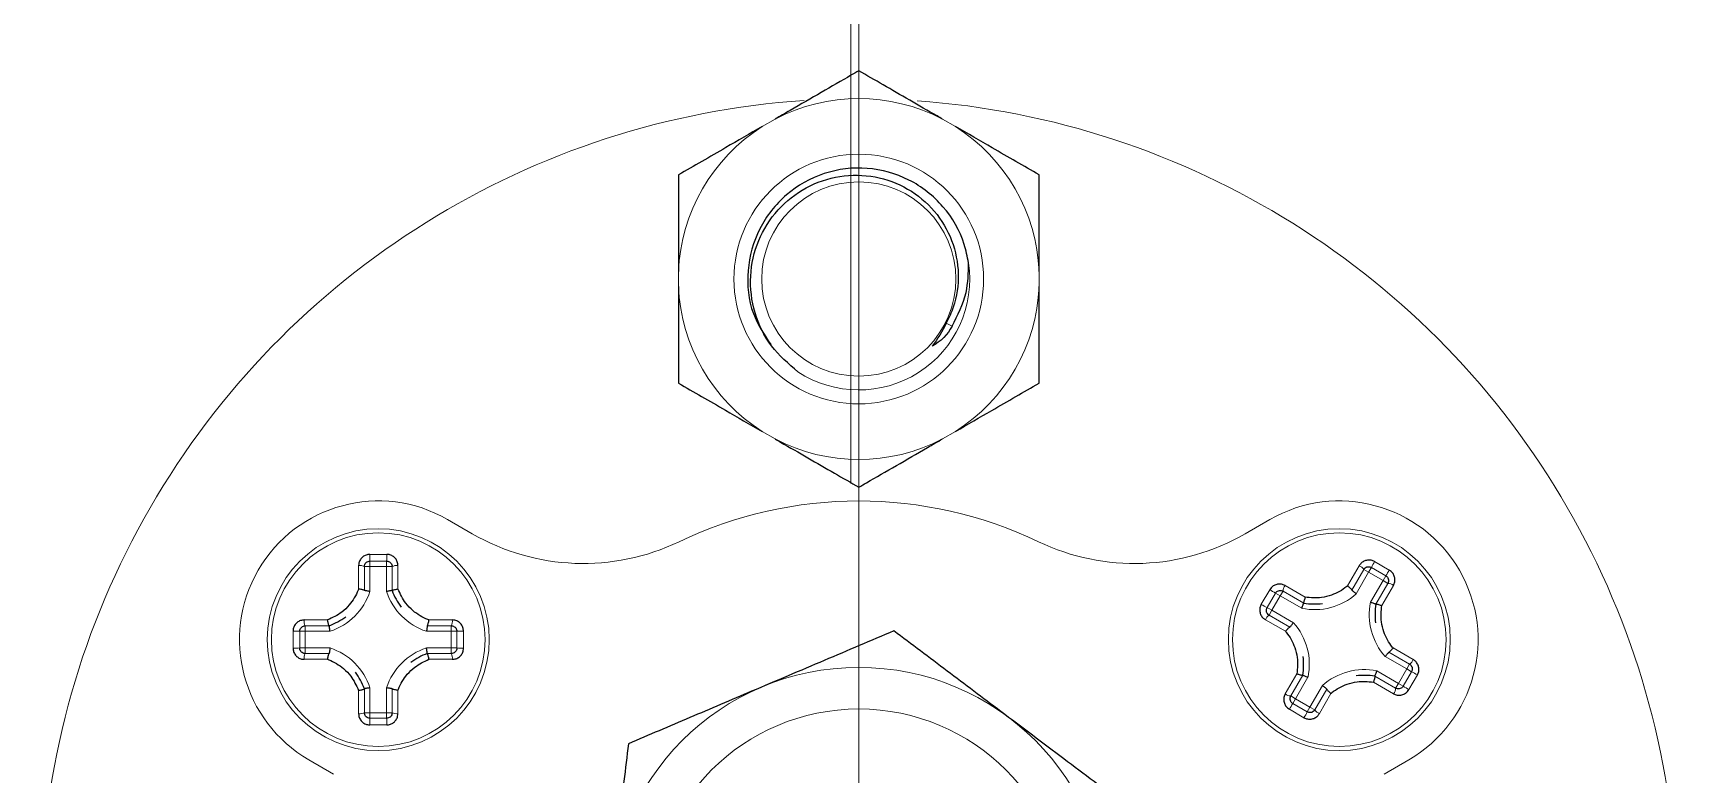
# Model space of a CAD drawing. Header units: millimetres. Extents: x 3795014 to 4300160, y 3869364 to 4016788.
# Drawn here: x 4228932.9 to 4229007.2, y 3924299.4 to 3924332.8 of the extents above; entities that cross this region are included whole.
import ezdxf

# ---------------------------------------------------------------- set-up
doc = ezdxf.new("R2010")
doc.units = ezdxf.units.MM
doc.linetypes.add('CENTER', pattern=[2, 1.25, -0.25, 0.25, -0.25])
doc.layers.add('Дополнительная', color=7, linetype='Continuous', lineweight=18)

# ---------------------------------------------------------------- blocks, each defined once
blk = doc.blocks.new('SW_CENTERMARKSYMBOL_1')
at = {"color": 0, "linetype": 'Continuous', "lineweight": 0}
blk.add_line((0.5, 0), (11.2, 0), dxfattribs=at)

msp = doc.modelspace()

# ---------------------------------------------------------------- linework, layer by layer
at = {"color": 0, "linetype": 'Continuous', "lineweight": -3, "extrusion": (0, 0, -1)}
for centre, major_axis, end_param in [((4228964.708, 3924324.438, 0), (9.33, -4.721), 0.142453), ((4228971.632, 3924320.934, 0), (2.664, -1.348), 0.520467)]:
    msp.add_ellipse(centre, major_axis=major_axis, ratio=0.816497, start_param=0, end_param=end_param, dxfattribs=at)
at = {"color": 0, "linetype": 'Continuous', "lineweight": -3}
for points, knots in [([(4228970.094, 3924331.094, 0), (4228969.977, 3924331.027, 0), (4228969.002, 3924330.463, 0), (4228967.731, 3924329.73, 0), (4228966.549, 3924329.047, 0), (4228966.323, 3924328.916, 0)], [0, 0, 0, 0, 0.099009, 0.827304, 1, 1, 1, 1]), ([(4228973.866, 3924328.916, 0), (4228973.784, 3924328.964, 0), (4228972.872, 3924329.49, 0), (4228971.572, 3924330.241, 0), (4228970.457, 3924330.884, 0), (4228970.094, 3924331.094, 0)], [0, 0, 0, 0, 0.062212, 0.694721, 1, 1, 1, 1]), ([(4228965.741, 3924328.581, 0), (4228965.188, 3924328.262, 0), (4228963.873, 3924327.502, 0), (4228962.668, 3924326.806, 0), (4228961.969, 3924326.403, 0)], [0, 0, 0, 0, 0.4199566, 1, 1, 1, 1]), ([(4228978.219, 3924326.403, 0), (4228977.527, 3924326.803, 0), (4228976.322, 3924327.498, 0), (4228975.007, 3924328.258, 0), (4228974.448, 3924328.581, 0)], [0, 0, 0, 0, 0.574831, 1, 1, 1, 1]), ([(4228975.041, 3924322.441, 0), (4228974.985, 3924322.72, 0), (4228974.801, 3924323.638, 0), (4228973.98, 3924325.055, 0), (4228972.412, 3924326.289, 0), (4228970.482, 3924326.828, 0), (4228968.495, 3924326.587, 0), (4228966.753, 3924325.604, 0), (4228965.514, 3924324.026, 0), (4228964.99, 3924322.108, 0), (4228965.165, 3924320.207, 0), (4228965.828, 3924319.212, 0), (4228966.126, 3924318.765, 0)], [0, 0, 0, 0, 0.047163, 0.155228, 0.263294, 0.371359, 0.479424, 0.587489, 0.695555, 0.80362, 0.911685, 1, 1, 1, 1]), ([(4228961.969, 3924326.403, 0), (4228961.969, 3924325.604, 0), (4228961.969, 3924324.213, 0), (4228961.969, 3924322.694, 0), (4228961.969, 3924322.048, 0)], [0, 0, 0, 0, 0.574831, 1, 1, 1, 1]), ([(4228967.351, 3924317.532, 0), (4228966.924, 3924317.894, 0), (4228966.068, 3924318.62, 0), (4228965.333, 3924320.169, 0), (4228965.128, 3924321.84, 0), (4228965.5, 3924323.476, 0), (4228966.382, 3924324.88, 0), (4228967.676, 3924325.898, 0), (4228969.22, 3924326.424, 0), (4228970.836, 3924326.401, 0), (4228972.341, 3924325.845, 0), (4228973.559, 3924324.829, 0), (4228974.361, 3924323.474, 0), (4228974.658, 3924321.95, 0), (4228974.48, 3924320.651, 0), (4228974.151, 3924319.956, 0), (4228974.037, 3924319.717, 0)], [0, 0, 0, 0, 0.077271, 0.154542, 0.231851, 0.307581, 0.383335, 0.458006, 0.532203, 0.605824, 0.678473, 0.751037, 0.822145, 0.893282, 0.963203, 1, 1, 1, 1]), ([(4228978.219, 3924322.048, 0), (4228978.219, 3924322.142, 0), (4228978.219, 3924323.195, 0), (4228978.219, 3924324.697, 0), (4228978.219, 3924325.984, 0), (4228978.219, 3924326.403, 0)], [0, 0, 0, 0, 0.062212, 0.694721, 1, 1, 1, 1]), ([(4228974.296, 3924319.586, 0), (4228974.551, 3924320.081, 0), (4228975.014, 3924320.98, 0), (4228975.032, 3924321.988, 0), (4228975.041, 3924322.441, 0)], [0, 0, 0, 0, 0.550289, 1, 1, 1, 1]), ([(4228961.969, 3924321.376, 0), (4228961.969, 3924321.282, 0), (4228961.969, 3924320.229, 0), (4228961.969, 3924318.727, 0), (4228961.969, 3924317.44, 0), (4228961.969, 3924317.021, 0)], [0, 0, 0, 0, 0.0622118, 0.6947209, 1, 1, 1, 1]), ([(4228978.219, 3924317.021, 0), (4228978.219, 3924317.821, 0), (4228978.219, 3924319.211, 0), (4228978.219, 3924320.73, 0), (4228978.219, 3924321.376, 0)], [0, 0, 0, 0, 0.574831, 1, 1, 1, 1]), ([(4228961.969, 3924317.021, 0), (4228962.662, 3924316.621, 0), (4228963.866, 3924315.926, 0), (4228965.182, 3924315.166, 0), (4228965.741, 3924314.844, 0)], [0, 0, 0, 0, 0.574831, 1, 1, 1, 1]), ([(4228974.448, 3924314.844, 0), (4228975, 3924315.163, 0), (4228976.316, 3924315.922, 0), (4228977.52, 3924316.618, 0), (4228978.219, 3924317.021, 0)], [0, 0, 0, 0, 0.419957, 1, 1, 1, 1]), ([(4228966.323, 3924314.508, 0), (4228966.404, 3924314.46, 0), (4228967.316, 3924313.934, 0), (4228968.617, 3924313.183, 0), (4228969.731, 3924312.54, 0), (4228970.094, 3924312.33, 0)], [0, 0, 0, 0, 0.062212, 0.694721, 1, 1, 1, 1]), ([(4228970.094, 3924312.33, 0), (4228970.211, 3924312.398, 0), (4228971.187, 3924312.961, 0), (4228972.458, 3924313.695, 0), (4228973.639, 3924314.377, 0), (4228973.866, 3924314.508, 0)], [0, 0, 0, 0, 0.099009, 0.827304, 1, 1, 1, 1]), ([(4228948.064, 3924309.304, 0), (4228948.007, 3924309.298, 0), (4228947.895, 3924309.287, 0), (4228947.745, 3924309.202, 0), (4228947.63, 3924309.077, 0), (4228947.567, 3924308.934, 0), (4228947.56, 3924308.837, 0), (4228947.557, 3924308.797, 0)], [0, 0, 0, 0, 0.2102, 0.420368, 0.631581, 0.845757, 1, 1, 1, 1]), ([(4228947.819, 3924308.753, 0), (4228947.82, 3924308.773, 0), (4228947.823, 3924308.82, 0), (4228947.855, 3924308.89, 0), (4228947.911, 3924308.952, 0), (4228947.985, 3924308.995, 0), (4228948.041, 3924309, 0), (4228948.069, 3924309.003, 0)], [0, 0, 0, 0, 0.157847, 0.375222, 0.58654, 0.793953, 1, 1, 1, 1]), ([(4228948.819, 3924309.003, 0), (4228948.836, 3924309.002, 0), (4228948.882, 3924308.999, 0), (4228948.952, 3924308.97, 0), (4228949.017, 3924308.913, 0), (4228949.06, 3924308.837, 0), (4228949.066, 3924308.781, 0), (4228949.069, 3924308.753, 0)], [0, 0, 0, 0, 0.129928, 0.339645, 0.555357, 0.776449, 1, 1, 1, 1]), ([(4228949.33, 3924308.797, 0), (4228949.325, 3924308.854, 0), (4228949.313, 3924308.97, 0), (4228949.224, 3924309.123, 0), (4228949.093, 3924309.237, 0), (4228948.951, 3924309.296, 0), (4228948.859, 3924309.301, 0), (4228948.824, 3924309.304, 0)], [0, 0, 0, 0, 0.218687, 0.437447, 0.654162, 0.867429, 1, 1, 1, 1]), ([(4228993.337, 3924308.979, 0), (4228993.285, 3924309.002, 0), (4228993.182, 3924309.049, 0), (4228993.01, 3924309.051, 0), (4228992.848, 3924308.999, 0), (4228992.721, 3924308.907, 0), (4228992.667, 3924308.827, 0), (4228992.644, 3924308.794, 0)], [0, 0, 0, 0, 0.2102, 0.420368, 0.631581, 0.845757, 1, 1, 1, 1]), ([(4228992.849, 3924308.624, 0), (4228992.86, 3924308.641, 0), (4228992.887, 3924308.68, 0), (4228992.949, 3924308.726, 0), (4228993.029, 3924308.751, 0), (4228993.114, 3924308.751, 0), (4228993.165, 3924308.727, 0), (4228993.19, 3924308.716, 0)], [0, 0, 0, 0, 0.157847, 0.375222, 0.58654, 0.793953, 1, 1, 1, 1]), ([(4228993.84, 3924308.341, 0), (4228993.855, 3924308.331, 0), (4228993.893, 3924308.306, 0), (4228993.939, 3924308.246, 0), (4228993.967, 3924308.164, 0), (4228993.967, 3924308.077, 0), (4228993.943, 3924308.025, 0), (4228993.932, 3924307.999, 0)], [0, 0, 0, 0, 0.129928, 0.339645, 0.555357, 0.776449, 1, 1, 1, 1]), ([(4228994.18, 3924307.907, 0), (4228994.204, 3924307.959, 0), (4228994.252, 3924308.065, 0), (4228994.251, 3924308.242, 0), (4228994.195, 3924308.407, 0), (4228994.101, 3924308.528, 0), (4228994.024, 3924308.579, 0), (4228993.995, 3924308.599, 0)], [0, 0, 0, 0, 0.218687, 0.437447, 0.654162, 0.867429, 1, 1, 1, 1]), ([(4228947.557, 3924307.747, 0), (4228947.55, 3924307.73, 0), (4228947.454, 3924307.469, 0), (4228947.223, 3924307.09, 0), (4228946.746, 3924306.623, 0), (4228946.381, 3924306.453, 0), (4228946.158, 3924306.349, 0)], [0, 0, 0, 0, 0.0273811, 0.4113424, 0.639859, 1, 1, 1, 1]), ([(4228947.819, 3924307.675, 0), (4228947.816, 3924307.678, 0), (4228947.81, 3924307.686, 0), (4228947.768, 3924307.701, 0), (4228947.706, 3924307.718, 0), (4228947.634, 3924307.733, 0), (4228947.582, 3924307.743, 0), (4228947.559, 3924307.747, 0), (4228947.557, 3924307.747, 0)], [0, 0, 0, 0, 0.204739, 0.409441, 0.615218, 0.823538, 0.984938, 1, 1, 1, 1]), ([(4228948.069, 3924307.634, 0), (4228948.067, 3924307.634, 0), (4228948.047, 3924307.637, 0), (4228948, 3924307.645, 0), (4228947.931, 3924307.656, 0), (4228947.869, 3924307.666, 0), (4228947.827, 3924307.673, 0), (4228947.821, 3924307.674, 0), (4228947.819, 3924307.674, 0)], [0, 0, 0, 0, 0.016142, 0.150208, 0.36534, 0.577755, 0.788855, 1, 1, 1, 1]), ([(4228949.069, 3924307.674, 0), (4228949.066, 3924307.674, 0), (4228949.06, 3924307.673, 0), (4228949.018, 3924307.666, 0), (4228948.956, 3924307.656, 0), (4228948.887, 3924307.645, 0), (4228948.84, 3924307.637, 0), (4228948.821, 3924307.634, 0), (4228948.819, 3924307.634, 0)], [0, 0, 0, 0, 0.211145, 0.422245, 0.63466, 0.849792, 0.983858, 1, 1, 1, 1]), ([(4228949.069, 3924307.675, 0), (4228949.071, 3924307.678, 0), (4228949.077, 3924307.686, 0), (4228949.119, 3924307.701, 0), (4228949.181, 3924307.718, 0), (4228949.253, 3924307.733, 0), (4228949.305, 3924307.743, 0), (4228949.328, 3924307.747, 0), (4228949.33, 3924307.747, 0)], [0, 0, 0, 0, 0.204739, 0.409441, 0.615218, 0.823538, 0.984938, 1, 1, 1, 1]), ([(4228949.069, 3924307.674, 0), (4228949.069, 3924307.673, 0), (4228949.16, 3924307.407, 0), (4228949.316, 3924307.169, 0), (4228949.471, 3924306.931, 0)], [0, 0, 0, 0, 0.002942, 1, 1, 1, 1]), ([(4228950.729, 3924306.349, 0), (4228950.711, 3924306.355, 0), (4228950.451, 3924306.452, 0), (4228950.072, 3924306.682, 0), (4228949.605, 3924307.16, 0), (4228949.435, 3924307.524, 0), (4228949.33, 3924307.747, 0)], [0, 0, 0, 0, 0.027381, 0.411342, 0.639859, 1, 1, 1, 1]), ([(4228989.3, 3924307.897, 0), (4228989.247, 3924307.921, 0), (4228989.142, 3924307.969, 0), (4228988.965, 3924307.968, 0), (4228988.8, 3924307.912, 0), (4228988.679, 3924307.818, 0), (4228988.628, 3924307.741, 0), (4228988.608, 3924307.712, 0)], [0, 0, 0, 0, 0.218687, 0.437447, 0.654162, 0.867429, 1, 1, 1, 1]), ([(4228988.866, 3924307.557, 0), (4228988.876, 3924307.572, 0), (4228988.901, 3924307.61, 0), (4228988.961, 3924307.656, 0), (4228989.043, 3924307.684, 0), (4228989.13, 3924307.684, 0), (4228989.182, 3924307.66, 0), (4228989.208, 3924307.649, 0)], [0, 0, 0, 0, 0.129928, 0.339645, 0.555357, 0.776449, 1, 1, 1, 1]), ([(4228990.209, 3924307.373, 0), (4228990.209, 3924307.371, 0), (4228990.2, 3924307.348, 0), (4228990.183, 3924307.299, 0), (4228990.16, 3924307.229, 0), (4228990.144, 3924307.166, 0), (4228990.136, 3924307.122, 0), (4228990.139, 3924307.114, 0), (4228990.141, 3924307.11, 0)], [0, 0, 0, 0, 0.015062, 0.176462, 0.384782, 0.590559, 0.795261, 1, 1, 1, 1]), ([(4228992.12, 3924307.884, 0), (4228992.105, 3924307.873, 0), (4228991.891, 3924307.695, 0), (4228991.502, 3924307.482, 0), (4228990.855, 3924307.316, 0), (4228990.454, 3924307.351, 0), (4228990.209, 3924307.373, 0)], [0, 0, 0, 0, 0.027381, 0.411342, 0.639859, 1, 1, 1, 1]), ([(4228992.12, 3924307.884, 0), (4228992.121, 3924307.883, 0), (4228992.139, 3924307.868, 0), (4228992.179, 3924307.834, 0), (4228992.234, 3924307.784, 0), (4228992.28, 3924307.739, 0), (4228992.308, 3924307.704, 0), (4228992.309, 3924307.695, 0), (4228992.31, 3924307.691, 0)], [0, 0, 0, 0, 0.0150622, 0.1764622, 0.3847819, 0.5905587, 0.7952612, 1, 1, 1, 1]), ([(4228992.506, 3924307.53, 0), (4228992.504, 3924307.531, 0), (4228992.489, 3924307.544, 0), (4228992.452, 3924307.574, 0), (4228992.398, 3924307.618, 0), (4228992.349, 3924307.658, 0), (4228992.316, 3924307.685, 0), (4228992.312, 3924307.689, 0), (4228992.31, 3924307.69, 0)], [0, 0, 0, 0, 0.016142, 0.150208, 0.36534, 0.577755, 0.788855, 1, 1, 1, 1]), ([(4228988.228, 3924307.054, 0), (4228988.205, 3924307.002, 0), (4228988.158, 3924306.9, 0), (4228988.156, 3924306.727, 0), (4228988.208, 3924306.565, 0), (4228988.3, 3924306.439, 0), (4228988.38, 3924306.384, 0), (4228988.413, 3924306.362, 0)], [0, 0, 0, 0, 0.2102, 0.420368, 0.631581, 0.845757, 1, 1, 1, 1]), ([(4228988.583, 3924306.566, 0), (4228988.566, 3924306.577, 0), (4228988.527, 3924306.604, 0), (4228988.481, 3924306.666, 0), (4228988.456, 3924306.746, 0), (4228988.456, 3924306.831, 0), (4228988.479, 3924306.882, 0), (4228988.491, 3924306.908, 0)], [0, 0, 0, 0, 0.157847, 0.375222, 0.58654, 0.793953, 1, 1, 1, 1]), ([(4228990.052, 3924306.873, 0), (4228990.053, 3924306.875, 0), (4228990.06, 3924306.893, 0), (4228990.077, 3924306.938, 0), (4228990.101, 3924307.003, 0), (4228990.124, 3924307.062, 0), (4228990.139, 3924307.102, 0), (4228990.141, 3924307.107, 0), (4228990.142, 3924307.109, 0)], [0, 0, 0, 0, 0.016142, 0.150208, 0.36534, 0.577755, 0.788855, 1, 1, 1, 1]), ([(4228990.142, 3924307.109, 0), (4228990.142, 3924307.109, 0), (4228990.418, 3924307.055, 0), (4228990.703, 3924307.071, 0), (4228990.987, 3924307.086, 0)], [0, 0, 0, 0, 0.0029421, 1, 1, 1, 1]), ([(4228993.155, 3924307.155, 0), (4228993.157, 3924307.154, 0), (4228993.176, 3924307.147, 0), (4228993.221, 3924307.13, 0), (4228993.285, 3924307.106, 0), (4228993.344, 3924307.083, 0), (4228993.385, 3924307.068, 0), (4228993.39, 3924307.066, 0), (4228993.392, 3924307.065, 0)], [0, 0, 0, 0, 0.016142, 0.150208, 0.36534, 0.577755, 0.788855, 1, 1, 1, 1]), ([(4228993.392, 3924307.065, 0), (4228993.392, 3924307.065, 0), (4228993.338, 3924306.789, 0), (4228993.354, 3924306.504, 0), (4228993.369, 3924306.22, 0)], [0, 0, 0, 0, 0.002942, 1, 1, 1, 1]), ([(4228993.393, 3924307.066, 0), (4228993.397, 3924307.068, 0), (4228993.405, 3924307.071, 0), (4228993.449, 3924307.063, 0), (4228993.511, 3924307.047, 0), (4228993.582, 3924307.024, 0), (4228993.631, 3924307.007, 0), (4228993.654, 3924306.998, 0), (4228993.655, 3924306.998, 0)], [0, 0, 0, 0, 0.204739, 0.409441, 0.615218, 0.823538, 0.984938, 1, 1, 1, 1]), ([(4228994.167, 3924305.087, 0), (4228994.155, 3924305.102, 0), (4228993.978, 3924305.316, 0), (4228993.765, 3924305.705, 0), (4228993.599, 3924306.352, 0), (4228993.634, 3924306.752, 0), (4228993.655, 3924306.998, 0)], [0, 0, 0, 0, 0.027381, 0.411342, 0.639859, 1, 1, 1, 1]), ([(4228945.109, 3924306.349, 0), (4228945.051, 3924306.343, 0), (4228944.936, 3924306.332, 0), (4228944.783, 3924306.242, 0), (4228944.668, 3924306.112, 0), (4228944.61, 3924305.969, 0), (4228944.604, 3924305.877, 0), (4228944.602, 3924305.842, 0)], [0, 0, 0, 0, 0.218687, 0.437447, 0.654162, 0.867429, 1, 1, 1, 1]), ([(4228944.903, 3924305.837, 0), (4228944.904, 3924305.854, 0), (4228944.907, 3924305.9, 0), (4228944.936, 3924305.97, 0), (4228944.993, 3924306.035, 0), (4228945.068, 3924306.079, 0), (4228945.125, 3924306.084, 0), (4228945.153, 3924306.087, 0)], [0, 0, 0, 0, 0.129928, 0.339645, 0.555357, 0.776449, 1, 1, 1, 1]), ([(4228946.231, 3924306.087, 0), (4228946.227, 3924306.09, 0), (4228946.22, 3924306.095, 0), (4228946.205, 3924306.137, 0), (4228946.188, 3924306.2, 0), (4228946.172, 3924306.272, 0), (4228946.163, 3924306.323, 0), (4228946.159, 3924306.347, 0), (4228946.158, 3924306.349, 0)], [0, 0, 0, 0, 0.204739, 0.409441, 0.615218, 0.823538, 0.984938, 1, 1, 1, 1]), ([(4228946.231, 3924306.087, 0), (4228946.232, 3924306.087, 0), (4228946.498, 3924306.179, 0), (4228946.737, 3924306.334, 0), (4228946.975, 3924306.49, 0)], [0, 0, 0, 0, 0.002942, 1, 1, 1, 1]), ([(4228946.272, 3924305.837, 0), (4228946.272, 3924305.839, 0), (4228946.269, 3924305.859, 0), (4228946.261, 3924305.906, 0), (4228946.25, 3924305.974, 0), (4228946.24, 3924306.037, 0), (4228946.233, 3924306.079, 0), (4228946.232, 3924306.084, 0), (4228946.231, 3924306.087, 0)], [0, 0, 0, 0, 0.016142, 0.150208, 0.36534, 0.577755, 0.788855, 1, 1, 1, 1]), ([(4228950.656, 3924306.087, 0), (4228950.655, 3924306.084, 0), (4228950.654, 3924306.079, 0), (4228950.647, 3924306.037, 0), (4228950.637, 3924305.974, 0), (4228950.626, 3924305.906, 0), (4228950.619, 3924305.859, 0), (4228950.615, 3924305.839, 0), (4228950.615, 3924305.837, 0)], [0, 0, 0, 0, 0.211145, 0.422245, 0.63466, 0.849792, 0.983858, 1, 1, 1, 1]), ([(4228950.656, 3924306.087, 0), (4228950.66, 3924306.09, 0), (4228950.667, 3924306.095, 0), (4228950.682, 3924306.137, 0), (4228950.699, 3924306.2, 0), (4228950.715, 3924306.272, 0), (4228950.725, 3924306.323, 0), (4228950.728, 3924306.347, 0), (4228950.729, 3924306.349, 0)], [0, 0, 0, 0, 0.204739, 0.409441, 0.615218, 0.823538, 0.984938, 1, 1, 1, 1]), ([(4228951.734, 3924306.087, 0), (4228951.754, 3924306.086, 0), (4228951.802, 3924306.082, 0), (4228951.872, 3924306.051, 0), (4228951.934, 3924305.995, 0), (4228951.976, 3924305.92, 0), (4228951.982, 3924305.865, 0), (4228951.984, 3924305.837, 0)], [0, 0, 0, 0, 0.157847, 0.375222, 0.58654, 0.793953, 1, 1, 1, 1]), ([(4228952.285, 3924305.842, 0), (4228952.28, 3924305.898, 0), (4228952.269, 3924306.011, 0), (4228952.184, 3924306.161, 0), (4228952.058, 3924306.275, 0), (4228951.916, 3924306.339, 0), (4228951.819, 3924306.346, 0), (4228951.779, 3924306.349, 0)], [0, 0, 0, 0, 0.2102, 0.420368, 0.631581, 0.845757, 1, 1, 1, 1]), ([(4228971.669, 3924305.857, 0), (4228970.631, 3924305.415, 0), (4228968.534, 3924304.523, 0), (4228965.426, 3924303.202, 0), (4228962.455, 3924301.938, 0), (4228960.633, 3924301.164, 0), (4228959.714, 3924300.773, 0)], [0, 0, 0, 0, 0.2646055, 0.534949, 0.7653438, 1, 1, 1, 1]), ([(4228982.049, 3924298.046, 0), (4228981.148, 3924298.724, 0), (4228979.326, 3924300.094, 0), (4228976.628, 3924302.125, 0), (4228974.048, 3924304.066, 0), (4228972.467, 3924305.256, 0), (4228971.669, 3924305.857, 0)], [0, 0, 0, 0, 0.264605, 0.534948, 0.765344, 1, 1, 1, 1]), ([(4228989.322, 3924305.837, 0), (4228989.324, 3924305.838, 0), (4228989.339, 3924305.857, 0), (4228989.373, 3924305.897, 0), (4228989.423, 3924305.951, 0), (4228989.468, 3924305.997, 0), (4228989.503, 3924306.025, 0), (4228989.512, 3924306.027, 0), (4228989.516, 3924306.027, 0)], [0, 0, 0, 0, 0.015062, 0.176462, 0.384782, 0.590559, 0.795261, 1, 1, 1, 1]), ([(4228989.322, 3924305.837, 0), (4228989.334, 3924305.822, 0), (4228989.512, 3924305.608, 0), (4228989.725, 3924305.219, 0), (4228989.891, 3924304.573, 0), (4228989.856, 3924304.172, 0), (4228989.834, 3924303.926, 0)], [0, 0, 0, 0, 0.027381, 0.411342, 0.639859, 1, 1, 1, 1]), ([(4228989.517, 3924306.027, 0), (4228989.518, 3924306.029, 0), (4228989.522, 3924306.033, 0), (4228989.549, 3924306.066, 0), (4228989.589, 3924306.115, 0), (4228989.633, 3924306.169, 0), (4228989.663, 3924306.206, 0), (4228989.675, 3924306.221, 0), (4228989.677, 3924306.223, 0)], [0, 0, 0, 0, 0.211145, 0.422245, 0.63466, 0.849792, 0.983858, 1, 1, 1, 1]), ([(4228944.602, 3924305.082, 0), (4228944.607, 3924305.026, 0), (4228944.618, 3924304.913, 0), (4228944.703, 3924304.763, 0), (4228944.829, 3924304.649, 0), (4228944.972, 3924304.585, 0), (4228945.068, 3924304.578, 0), (4228945.109, 3924304.575, 0)], [0, 0, 0, 0, 0.2102, 0.420368, 0.631581, 0.845757, 1, 1, 1, 1]), ([(4228945.153, 3924304.837, 0), (4228945.133, 3924304.838, 0), (4228945.086, 3924304.842, 0), (4228945.015, 3924304.873, 0), (4228944.953, 3924304.929, 0), (4228944.911, 3924305.004, 0), (4228944.906, 3924305.059, 0), (4228944.903, 3924305.087, 0)], [0, 0, 0, 0, 0.157847, 0.375222, 0.58654, 0.793953, 1, 1, 1, 1]), ([(4228946.272, 3924305.087, 0), (4228946.272, 3924305.085, 0), (4228946.269, 3924305.065, 0), (4228946.261, 3924305.018, 0), (4228946.25, 3924304.95, 0), (4228946.24, 3924304.887, 0), (4228946.233, 3924304.845, 0), (4228946.232, 3924304.84, 0), (4228946.231, 3924304.837, 0)], [0, 0, 0, 0, 0.016142, 0.150208, 0.36534, 0.577755, 0.788855, 1, 1, 1, 1]), ([(4228950.656, 3924304.837, 0), (4228950.655, 3924304.84, 0), (4228950.654, 3924304.845, 0), (4228950.647, 3924304.887, 0), (4228950.637, 3924304.95, 0), (4228950.626, 3924305.018, 0), (4228950.619, 3924305.065, 0), (4228950.615, 3924305.085, 0), (4228950.615, 3924305.087, 0)], [0, 0, 0, 0, 0.2111454, 0.4222447, 0.6346605, 0.8497924, 0.9838579, 1, 1, 1, 1]), ([(4228951.984, 3924305.087, 0), (4228951.983, 3924305.07, 0), (4228951.98, 3924305.024, 0), (4228951.951, 3924304.954, 0), (4228951.895, 3924304.889, 0), (4228951.819, 3924304.845, 0), (4228951.763, 3924304.84, 0), (4228951.734, 3924304.837, 0)], [0, 0, 0, 0, 0.129928, 0.339645, 0.555357, 0.776449, 1, 1, 1, 1]), ([(4228951.779, 3924304.575, 0), (4228951.836, 3924304.581, 0), (4228951.951, 3924304.592, 0), (4228952.104, 3924304.682, 0), (4228952.219, 3924304.813, 0), (4228952.277, 3924304.955, 0), (4228952.283, 3924305.047, 0), (4228952.285, 3924305.082, 0)], [0, 0, 0, 0, 0.218687, 0.437447, 0.654162, 0.867429, 1, 1, 1, 1]), ([(4228993.974, 3924304.897, 0), (4228993.978, 3924304.897, 0), (4228993.987, 3924304.899, 0), (4228994.021, 3924304.927, 0), (4228994.067, 3924304.973, 0), (4228994.117, 3924305.028, 0), (4228994.151, 3924305.067, 0), (4228994.166, 3924305.086, 0), (4228994.167, 3924305.087, 0)], [0, 0, 0, 0, 0.204739, 0.409441, 0.615218, 0.823538, 0.984938, 1, 1, 1, 1]), ([(4228946.158, 3924304.575, 0), (4228946.159, 3924304.577, 0), (4228946.163, 3924304.601, 0), (4228946.172, 3924304.652, 0), (4228946.188, 3924304.725, 0), (4228946.205, 3924304.787, 0), (4228946.22, 3924304.829, 0), (4228946.227, 3924304.834, 0), (4228946.231, 3924304.837, 0)], [0, 0, 0, 0, 0.015062, 0.176462, 0.384782, 0.590559, 0.795261, 1, 1, 1, 1]), ([(4228946.158, 3924304.575, 0), (4228946.176, 3924304.569, 0), (4228946.436, 3924304.472, 0), (4228946.815, 3924304.242, 0), (4228947.282, 3924303.765, 0), (4228947.453, 3924303.4, 0), (4228947.557, 3924303.177, 0)], [0, 0, 0, 0, 0.027381, 0.411342, 0.639859, 1, 1, 1, 1]), ([(4228949.33, 3924303.177, 0), (4228949.337, 3924303.194, 0), (4228949.434, 3924303.455, 0), (4228949.664, 3924303.834, 0), (4228950.141, 3924304.301, 0), (4228950.506, 3924304.471, 0), (4228950.729, 3924304.575, 0)], [0, 0, 0, 0, 0.027381, 0.411342, 0.639859, 1, 1, 1, 1]), ([(4228950.656, 3924304.837, 0), (4228950.655, 3924304.837, 0), (4228950.389, 3924304.746, 0), (4228950.15, 3924304.59, 0), (4228949.912, 3924304.434, 0)], [0, 0, 0, 0, 0.002942, 1, 1, 1, 1]), ([(4228950.729, 3924304.575, 0), (4228950.728, 3924304.577, 0), (4228950.725, 3924304.601, 0), (4228950.715, 3924304.652, 0), (4228950.699, 3924304.725, 0), (4228950.682, 3924304.787, 0), (4228950.667, 3924304.829, 0), (4228950.66, 3924304.834, 0), (4228950.656, 3924304.837, 0)], [0, 0, 0, 0, 0.015062, 0.176462, 0.384782, 0.590559, 0.795261, 1, 1, 1, 1]), ([(4228990.098, 3924303.859, 0), (4228990.098, 3924303.86, 0), (4228990.152, 3924304.135, 0), (4228990.136, 3924304.42, 0), (4228990.12, 3924304.704, 0)], [0, 0, 0, 0, 0.002942, 1, 1, 1, 1]), ([(4228993.813, 3924304.701, 0), (4228993.814, 3924304.703, 0), (4228993.827, 3924304.718, 0), (4228993.857, 3924304.755, 0), (4228993.901, 3924304.809, 0), (4228993.941, 3924304.858, 0), (4228993.968, 3924304.891, 0), (4228993.971, 3924304.895, 0), (4228993.973, 3924304.897, 0)], [0, 0, 0, 0, 0.016142, 0.150208, 0.36534, 0.577755, 0.788855, 1, 1, 1, 1]), ([(4228994.907, 3924304.358, 0), (4228994.924, 3924304.347, 0), (4228994.963, 3924304.32, 0), (4228995.008, 3924304.258, 0), (4228995.034, 3924304.178, 0), (4228995.033, 3924304.093, 0), (4228995.01, 3924304.042, 0), (4228994.999, 3924304.016, 0)], [0, 0, 0, 0, 0.157847, 0.375222, 0.58654, 0.793953, 1, 1, 1, 1]), ([(4228995.262, 3924303.87, 0), (4228995.285, 3924303.922, 0), (4228995.332, 3924304.024, 0), (4228995.333, 3924304.197, 0), (4228995.282, 3924304.359, 0), (4228995.19, 3924304.486, 0), (4228995.11, 3924304.54, 0), (4228995.076, 3924304.563, 0)], [0, 0, 0, 0, 0.2102002, 0.4203682, 0.6315814, 0.8457566, 1, 1, 1, 1]), ([(4228947.819, 3924303.25, 0), (4228947.818, 3924303.251, 0), (4228947.727, 3924303.517, 0), (4228947.571, 3924303.755, 0), (4228947.416, 3924303.993, 0)], [0, 0, 0, 0, 0.002942, 1, 1, 1, 1]), ([(4228989.834, 3924303.926, 0), (4228989.836, 3924303.926, 0), (4228989.859, 3924303.917, 0), (4228989.908, 3924303.9, 0), (4228989.978, 3924303.877, 0), (4228990.041, 3924303.861, 0), (4228990.085, 3924303.853, 0), (4228990.093, 3924303.857, 0), (4228990.097, 3924303.858, 0)], [0, 0, 0, 0, 0.015062, 0.176462, 0.384782, 0.590559, 0.795261, 1, 1, 1, 1]), ([(4228990.098, 3924303.859, 0), (4228990.1, 3924303.858, 0), (4228990.105, 3924303.856, 0), (4228990.145, 3924303.841, 0), (4228990.204, 3924303.818, 0), (4228990.269, 3924303.794, 0), (4228990.314, 3924303.777, 0), (4228990.332, 3924303.77, 0), (4228990.334, 3924303.769, 0)], [0, 0, 0, 0, 0.211145, 0.422245, 0.63466, 0.849792, 0.983858, 1, 1, 1, 1]), ([(4228991.37, 3924303.04, 0), (4228991.384, 3924303.051, 0), (4228991.599, 3924303.229, 0), (4228991.988, 3924303.442, 0), (4228992.634, 3924303.608, 0), (4228993.035, 3924303.573, 0), (4228993.281, 3924303.551, 0)], [0, 0, 0, 0, 0.027381, 0.411342, 0.639859, 1, 1, 1, 1]), ([(4228993.348, 3924303.815, 0), (4228993.347, 3924303.815, 0), (4228993.071, 3924303.869, 0), (4228992.787, 3924303.853, 0), (4228992.503, 3924303.838, 0)], [0, 0, 0, 0, 0.0029421, 1, 1, 1, 1]), ([(4228993.349, 3924303.814, 0), (4228993.35, 3924303.81, 0), (4228993.354, 3924303.802, 0), (4228993.346, 3924303.758, 0), (4228993.33, 3924303.696, 0), (4228993.307, 3924303.625, 0), (4228993.29, 3924303.576, 0), (4228993.281, 3924303.553, 0), (4228993.281, 3924303.551, 0)], [0, 0, 0, 0, 0.204739, 0.409441, 0.615218, 0.823538, 0.984938, 1, 1, 1, 1]), ([(4228993.348, 3924303.815, 0), (4228993.349, 3924303.817, 0), (4228993.351, 3924303.822, 0), (4228993.366, 3924303.862, 0), (4228993.388, 3924303.922, 0), (4228993.413, 3924303.986, 0), (4228993.43, 3924304.031, 0), (4228993.437, 3924304.05, 0), (4228993.438, 3924304.052, 0)], [0, 0, 0, 0, 0.211145, 0.422245, 0.63466, 0.849792, 0.983858, 1, 1, 1, 1]), ([(4228947.557, 3924303.177, 0), (4228947.559, 3924303.177, 0), (4228947.582, 3924303.181, 0), (4228947.634, 3924303.191, 0), (4228947.706, 3924303.206, 0), (4228947.768, 3924303.223, 0), (4228947.81, 3924303.239, 0), (4228947.816, 3924303.246, 0), (4228947.819, 3924303.249, 0)], [0, 0, 0, 0, 0.015062, 0.176462, 0.384782, 0.590559, 0.795261, 1, 1, 1, 1]), ([(4228948.069, 3924303.29, 0), (4228948.067, 3924303.29, 0), (4228948.047, 3924303.287, 0), (4228948, 3924303.28, 0), (4228947.931, 3924303.268, 0), (4228947.869, 3924303.258, 0), (4228947.827, 3924303.251, 0), (4228947.821, 3924303.25, 0), (4228947.819, 3924303.25, 0)], [0, 0, 0, 0, 0.016142, 0.150208, 0.36534, 0.577755, 0.788855, 1, 1, 1, 1]), ([(4228949.069, 3924303.25, 0), (4228949.066, 3924303.25, 0), (4228949.06, 3924303.251, 0), (4228949.018, 3924303.258, 0), (4228948.956, 3924303.268, 0), (4228948.887, 3924303.28, 0), (4228948.84, 3924303.287, 0), (4228948.821, 3924303.29, 0), (4228948.819, 3924303.29, 0)], [0, 0, 0, 0, 0.211145, 0.422245, 0.63466, 0.849792, 0.983858, 1, 1, 1, 1]), ([(4228949.33, 3924303.177, 0), (4228949.328, 3924303.177, 0), (4228949.305, 3924303.181, 0), (4228949.253, 3924303.191, 0), (4228949.181, 3924303.206, 0), (4228949.119, 3924303.223, 0), (4228949.077, 3924303.239, 0), (4228949.071, 3924303.246, 0), (4228949.069, 3924303.249, 0)], [0, 0, 0, 0, 0.015062, 0.176462, 0.384782, 0.590559, 0.795261, 1, 1, 1, 1]), ([(4228989.309, 3924303.017, 0), (4228989.286, 3924302.965, 0), (4228989.238, 3924302.859, 0), (4228989.239, 3924302.682, 0), (4228989.295, 3924302.517, 0), (4228989.389, 3924302.396, 0), (4228989.465, 3924302.345, 0), (4228989.495, 3924302.325, 0)], [0, 0, 0, 0, 0.218687, 0.437447, 0.654162, 0.867429, 1, 1, 1, 1]), ([(4228989.65, 3924302.583, 0), (4228989.635, 3924302.593, 0), (4228989.597, 3924302.618, 0), (4228989.551, 3924302.679, 0), (4228989.523, 3924302.76, 0), (4228989.523, 3924302.847, 0), (4228989.547, 3924302.899, 0), (4228989.558, 3924302.925, 0)], [0, 0, 0, 0, 0.129928, 0.339645, 0.555357, 0.776449, 1, 1, 1, 1]), ([(4228991.18, 3924303.234, 0), (4228991.178, 3924303.235, 0), (4228991.174, 3924303.239, 0), (4228991.141, 3924303.266, 0), (4228991.092, 3924303.306, 0), (4228991.038, 3924303.35, 0), (4228991.001, 3924303.38, 0), (4228990.986, 3924303.393, 0), (4228990.984, 3924303.394, 0)], [0, 0, 0, 0, 0.211145, 0.422245, 0.63466, 0.849792, 0.983858, 1, 1, 1, 1]), ([(4228991.18, 3924303.233, 0), (4228991.18, 3924303.229, 0), (4228991.181, 3924303.22, 0), (4228991.21, 3924303.185, 0), (4228991.256, 3924303.14, 0), (4228991.31, 3924303.09, 0), (4228991.35, 3924303.056, 0), (4228991.369, 3924303.041, 0), (4228991.37, 3924303.04, 0)], [0, 0, 0, 0, 0.204739, 0.409441, 0.615218, 0.823538, 0.984938, 1, 1, 1, 1]), ([(4228994.19, 3924303.027, 0), (4228994.242, 3924303.003, 0), (4228994.348, 3924302.955, 0), (4228994.525, 3924302.956, 0), (4228994.69, 3924303.012, 0), (4228994.811, 3924303.106, 0), (4228994.862, 3924303.183, 0), (4228994.882, 3924303.212, 0)], [0, 0, 0, 0, 0.218687, 0.437447, 0.654162, 0.867429, 1, 1, 1, 1]), ([(4228994.624, 3924303.367, 0), (4228994.614, 3924303.352, 0), (4228994.589, 3924303.314, 0), (4228994.528, 3924303.268, 0), (4228994.447, 3924303.24, 0), (4228994.36, 3924303.24, 0), (4228994.308, 3924303.264, 0), (4228994.282, 3924303.275, 0)], [0, 0, 0, 0, 0.129928, 0.339645, 0.555357, 0.776449, 1, 1, 1, 1]), ([(4228947.557, 3924302.127, 0), (4228947.563, 3924302.07, 0), (4228947.574, 3924301.955, 0), (4228947.663, 3924301.801, 0), (4228947.794, 3924301.687, 0), (4228947.936, 3924301.628, 0), (4228948.028, 3924301.623, 0), (4228948.064, 3924301.62, 0)], [0, 0, 0, 0, 0.218687, 0.437447, 0.654162, 0.867429, 1, 1, 1, 1]), ([(4228948.069, 3924301.921, 0), (4228948.051, 3924301.922, 0), (4228948.006, 3924301.925, 0), (4228947.935, 3924301.954, 0), (4228947.871, 3924302.011, 0), (4228947.827, 3924302.087, 0), (4228947.821, 3924302.143, 0), (4228947.819, 3924302.171, 0)], [0, 0, 0, 0, 0.129928, 0.339645, 0.555357, 0.776449, 1, 1, 1, 1]), ([(4228949.069, 3924302.171, 0), (4228949.067, 3924302.151, 0), (4228949.064, 3924302.104, 0), (4228949.033, 3924302.034, 0), (4228948.976, 3924301.972, 0), (4228948.902, 3924301.929, 0), (4228948.846, 3924301.924, 0), (4228948.819, 3924301.921, 0)], [0, 0, 0, 0, 0.157847, 0.375222, 0.58654, 0.793953, 1, 1, 1, 1]), ([(4228948.824, 3924301.62, 0), (4228948.88, 3924301.626, 0), (4228948.992, 3924301.637, 0), (4228949.142, 3924301.722, 0), (4228949.257, 3924301.847, 0), (4228949.321, 3924301.99, 0), (4228949.327, 3924302.087, 0), (4228949.33, 3924302.127, 0)], [0, 0, 0, 0, 0.2102, 0.420368, 0.631581, 0.845757, 1, 1, 1, 1]), ([(4228990.153, 3924301.945, 0), (4228990.205, 3924301.922, 0), (4228990.307, 3924301.875, 0), (4228990.48, 3924301.874, 0), (4228990.642, 3924301.925, 0), (4228990.768, 3924302.017, 0), (4228990.823, 3924302.097, 0), (4228990.845, 3924302.131, 0)], [0, 0, 0, 0, 0.2102, 0.420368, 0.631581, 0.845757, 1, 1, 1, 1]), ([(4228990.641, 3924302.3, 0), (4228990.63, 3924302.283, 0), (4228990.603, 3924302.244, 0), (4228990.541, 3924302.198, 0), (4228990.461, 3924302.173, 0), (4228990.376, 3924302.174, 0), (4228990.325, 3924302.197, 0), (4228990.299, 3924302.208, 0)], [0, 0, 0, 0, 0.157847, 0.375222, 0.58654, 0.793953, 1, 1, 1, 1]), ([(4228959.714, 3924300.773, 0), (4228959.578, 3924299.654, 0), (4228959.302, 3924297.391, 0), (4228958.892, 3924294.039, 0), (4228958.501, 3924290.834, 0), (4228958.261, 3924288.87, 0), (4228958.14, 3924287.878, 0)], [0, 0, 0, 0, 0.264607, 0.534951, 0.765345, 1, 1, 1, 1])]:
    msp.add_open_spline(points, degree=3, knots=knots, dxfattribs=at)
at = {"layer": 'Дополнительная', "linetype": 'CENTER', "ltscale": 100}
msp.add_line((4228969.606, 3924837.493, 0), (4228970.096, 3922827.739, 0), dxfattribs=at)
at = {"layer": 'Дополнительная', "linetype": 'Continuous'}
for p, q in [((4228966.323, 3924328.916, 0), (4228965.741, 3924328.581, 0)), ((4228974.448, 3924328.581, 0), (4228973.866, 3924328.916, 0)), ((4228961.969, 3924322.048, 0), (4228961.969, 3924321.376, 0)), ((4228978.219, 3924321.376, 0), (4228978.219, 3924322.048, 0)), ((4228974.296, 3924319.586, 0), (4228974.037, 3924319.717, 0)), ((4228965.741, 3924314.844, 0), (4228966.323, 3924314.508, 0)), ((4228973.866, 3924314.508, 0), (4228974.448, 3924314.844, 0)), ((4228952.68, 3924310.233, 0), (4228951.569, 3924310.875, 0)), ((4228988.62, 3924310.875, 0), (4228987.509, 3924310.233, 0)), ((4228947.557, 3924308.797, 0), (4228947.557, 3924307.747, 0)), ((4228948.824, 3924309.304, 0), (4228948.064, 3924309.304, 0)), ((4228948.069, 3924309.003, 0), (4228948.819, 3924309.003, 0)), ((4228948.069, 3924308.753, 0), (4228948.069, 3924309.003, 0)), ((4228948.819, 3924308.753, 0), (4228948.819, 3924309.003, 0)), ((4228949.33, 3924307.747, 0), (4228949.33, 3924308.797, 0)), ((4228992.644, 3924308.794, 0), (4228992.12, 3924307.884, 0)), ((4228993.995, 3924308.599, 0), (4228993.337, 3924308.979, 0)), ((4228947.819, 3924307.675, 0), (4228947.819, 3924308.753, 0)), ((4228948.069, 3924308.753, 0), (4228947.819, 3924308.753, 0)), ((4228948.069, 3924307.634, 0), (4228948.069, 3924308.753, 0)), ((4228948.069, 3924308.753, 0), (4228948.819, 3924308.753, 0)), ((4228948.819, 3924308.753, 0), (4228948.819, 3924307.634, 0)), ((4228948.819, 3924308.753, 0), (4228949.069, 3924308.753, 0)), ((4228949.069, 3924308.753, 0), (4228949.069, 3924307.675, 0)), ((4228992.31, 3924307.691, 0), (4228992.849, 3924308.624, 0)), ((4228992.506, 3924307.53, 0), (4228993.065, 3924308.499, 0)), ((4228993.065, 3924308.499, 0), (4228992.849, 3924308.624, 0)), ((4228993.065, 3924308.499, 0), (4228993.19, 3924308.716, 0)), ((4228993.065, 3924308.499, 0), (4228993.715, 3924308.124, 0)), ((4228993.715, 3924308.124, 0), (4228993.155, 3924307.155, 0)), ((4228993.19, 3924308.716, 0), (4228993.84, 3924308.341, 0)), ((4228993.715, 3924308.124, 0), (4228993.84, 3924308.341, 0)), ((4228993.715, 3924308.124, 0), (4228993.932, 3924307.999, 0)), ((4228947.819, 3924307.674, 0), (4228947.819, 3924307.675, 0)), ((4228949.069, 3924307.675, 0), (4228949.069, 3924307.674, 0)), ((4228988.608, 3924307.712, 0), (4228988.228, 3924307.054, 0)), ((4228988.491, 3924306.908, 0), (4228988.866, 3924307.557, 0)), ((4228988.708, 3924306.783, 0), (4228989.083, 3924307.432, 0)), ((4228988.866, 3924307.557, 0), (4228989.083, 3924307.432, 0)), ((4228989.208, 3924307.649, 0), (4228989.083, 3924307.432, 0)), ((4228989.083, 3924307.432, 0), (4228990.052, 3924306.873, 0)), ((4228989.208, 3924307.649, 0), (4228990.141, 3924307.11, 0)), ((4228990.209, 3924307.373, 0), (4228989.3, 3924307.897, 0)), ((4228992.31, 3924307.69, 0), (4228992.31, 3924307.691, 0)), ((4228993.932, 3924307.999, 0), (4228993.393, 3924307.066, 0)), ((4228993.655, 3924306.998, 0), (4228994.18, 3924307.907, 0)), ((4228988.491, 3924306.908, 0), (4228988.708, 3924306.783, 0)), ((4228988.583, 3924306.566, 0), (4228988.708, 3924306.783, 0)), ((4228989.516, 3924306.027, 0), (4228988.583, 3924306.566, 0)), ((4228989.677, 3924306.223, 0), (4228988.708, 3924306.783, 0)), ((4228990.141, 3924307.11, 0), (4228990.142, 3924307.109, 0)), ((4228993.393, 3924307.066, 0), (4228993.392, 3924307.065, 0)), ((4228944.602, 3924305.842, 0), (4228944.602, 3924305.082, 0)), ((4228944.903, 3924305.087, 0), (4228944.903, 3924305.837, 0)), ((4228945.153, 3924305.837, 0), (4228944.903, 3924305.837, 0)), ((4228946.158, 3924306.349, 0), (4228945.109, 3924306.349, 0)), ((4228945.153, 3924306.087, 0), (4228946.231, 3924306.087, 0)), ((4228945.153, 3924305.837, 0), (4228945.153, 3924306.087, 0)), ((4228945.153, 3924305.837, 0), (4228946.272, 3924305.837, 0)), ((4228945.153, 3924305.087, 0), (4228945.153, 3924305.837, 0)), ((4228946.231, 3924306.087, 0), (4228946.231, 3924306.087, 0)), ((4228950.615, 3924305.837, 0), (4228951.734, 3924305.837, 0)), ((4228950.656, 3924306.087, 0), (4228950.656, 3924306.087, 0)), ((4228950.656, 3924306.087, 0), (4228951.734, 3924306.087, 0)), ((4228951.779, 3924306.349, 0), (4228950.729, 3924306.349, 0)), ((4228951.734, 3924306.087, 0), (4228951.734, 3924305.837, 0)), ((4228951.984, 3924305.837, 0), (4228951.734, 3924305.837, 0)), ((4228951.734, 3924305.837, 0), (4228951.734, 3924305.087, 0)), ((4228951.984, 3924305.837, 0), (4228951.984, 3924305.087, 0)), ((4228952.285, 3924305.082, 0), (4228952.285, 3924305.842, 0)), ((4228988.413, 3924306.362, 0), (4228989.322, 3924305.837, 0)), ((4228989.517, 3924306.027, 0), (4228989.516, 3924306.027, 0)), ((4228945.153, 3924305.087, 0), (4228944.903, 3924305.087, 0)), ((4228946.272, 3924305.087, 0), (4228945.153, 3924305.087, 0)), ((4228945.153, 3924305.087, 0), (4228945.153, 3924304.837, 0)), ((4228951.734, 3924305.087, 0), (4228950.615, 3924305.087, 0)), ((4228951.734, 3924304.837, 0), (4228951.734, 3924305.087, 0)), ((4228951.984, 3924305.087, 0), (4228951.734, 3924305.087, 0)), ((4228995.076, 3924304.563, 0), (4228994.167, 3924305.087, 0)), ((4228945.109, 3924304.575, 0), (4228946.158, 3924304.575, 0)), ((4228946.231, 3924304.837, 0), (4228945.153, 3924304.837, 0)), ((4228946.231, 3924304.837, 0), (4228946.231, 3924304.837, 0)), ((4228950.656, 3924304.837, 0), (4228950.656, 3924304.837, 0)), ((4228951.734, 3924304.837, 0), (4228950.656, 3924304.837, 0)), ((4228950.729, 3924304.575, 0), (4228951.779, 3924304.575, 0)), ((4228993.813, 3924304.701, 0), (4228994.782, 3924304.141, 0)), ((4228993.973, 3924304.897, 0), (4228993.974, 3924304.897, 0)), ((4228993.974, 3924304.897, 0), (4228994.907, 3924304.358, 0)), ((4228994.782, 3924304.141, 0), (4228994.907, 3924304.358, 0)), ((4228989.834, 3924303.926, 0), (4228989.309, 3924303.017, 0)), ((4228989.558, 3924302.925, 0), (4228990.097, 3924303.858, 0)), ((4228989.775, 3924302.8, 0), (4228990.334, 3924303.769, 0)), ((4228990.097, 3924303.858, 0), (4228990.098, 3924303.859, 0)), ((4228993.349, 3924303.814, 0), (4228993.348, 3924303.815, 0)), ((4228994.282, 3924303.275, 0), (4228993.349, 3924303.814, 0)), ((4228994.407, 3924303.492, 0), (4228993.438, 3924304.052, 0)), ((4228994.782, 3924304.141, 0), (4228994.407, 3924303.492, 0)), ((4228994.999, 3924304.016, 0), (4228994.624, 3924303.367, 0)), ((4228994.782, 3924304.141, 0), (4228994.999, 3924304.016, 0)), ((4228994.882, 3924303.212, 0), (4228995.262, 3924303.87, 0)), ((4228947.557, 3924303.177, 0), (4228947.557, 3924302.127, 0)), ((4228947.819, 3924303.249, 0), (4228947.819, 3924303.25, 0)), ((4228947.819, 3924302.171, 0), (4228947.819, 3924303.249, 0)), ((4228948.069, 3924302.171, 0), (4228948.069, 3924303.29, 0)), ((4228948.819, 3924303.29, 0), (4228948.819, 3924302.171, 0)), ((4228949.069, 3924303.25, 0), (4228949.069, 3924303.249, 0)), ((4228949.069, 3924303.249, 0), (4228949.069, 3924302.171, 0)), ((4228949.33, 3924302.127, 0), (4228949.33, 3924303.177, 0)), ((4228989.558, 3924302.925, 0), (4228989.775, 3924302.8, 0)), ((4228990.984, 3924303.394, 0), (4228990.424, 3924302.425, 0)), ((4228991.18, 3924303.233, 0), (4228990.641, 3924302.3, 0)), ((4228990.845, 3924302.131, 0), (4228991.37, 3924303.04, 0)), ((4228991.18, 3924303.234, 0), (4228991.18, 3924303.233, 0)), ((4228993.281, 3924303.551, 0), (4228994.19, 3924303.027, 0)), ((4228994.407, 3924303.492, 0), (4228994.282, 3924303.275, 0)), ((4228994.407, 3924303.492, 0), (4228994.624, 3924303.367, 0)), ((4228947.819, 3924302.171, 0), (4228948.069, 3924302.171, 0)), ((4228948.819, 3924302.171, 0), (4228948.069, 3924302.171, 0)), ((4228948.069, 3924301.921, 0), (4228948.069, 3924302.171, 0)), ((4228949.069, 3924302.171, 0), (4228948.819, 3924302.171, 0)), ((4228948.819, 3924301.921, 0), (4228948.819, 3924302.171, 0)), ((4228989.495, 3924302.325, 0), (4228990.153, 3924301.945, 0)), ((4228989.65, 3924302.583, 0), (4228989.775, 3924302.8, 0)), ((4228990.299, 3924302.208, 0), (4228989.65, 3924302.583, 0)), ((4228990.424, 3924302.425, 0), (4228989.775, 3924302.8, 0)), ((4228990.299, 3924302.208, 0), (4228990.424, 3924302.425, 0)), ((4228990.641, 3924302.3, 0), (4228990.424, 3924302.425, 0)), ((4228948.064, 3924301.62, 0), (4228948.824, 3924301.62, 0)), ((4228948.819, 3924301.921, 0), (4228948.069, 3924301.921, 0)), ((4228945.319, 3924300.049, 0), (4228946.43, 3924299.408, 0)), ((4228993.759, 3924299.408, 0), (4228994.87, 3924300.049, 0))]:
    msp.add_line(p, q, dxfattribs=at)
for centre, radius in [((4228970.094, 3924292.962, 0), 63.5), ((4228970.094, 3924292.962, 0), 59.75), ((4228970.094, 3924292.962, 0), 58.5), ((4228970.094, 3924321.712, 0), 5.625), ((4228970.094, 3924321.712, 0), 4.375), ((4228948.444, 3924305.462, 0), 5), ((4228948.444, 3924305.462, 0), 4.814), ((4228991.745, 3924305.462, 0), 5), ((4228991.745, 3924305.462, 0), 4.814), ((4228970.094, 3924292.962, 0), 11.25), ((4228970.094, 3924292.962, 0), 9.375)]:
    msp.add_circle(centre, radius, dxfattribs=at)
for centre, radius, start, end in [((4228970.094, 3924292.962, 0), 36.875, 93.83373, 206.13565), ((4228970.094, 3924321.712, 0), 8.132, 62.36761, 117.63239), ((4228970.094, 3924292.962, 0), 36.875, 334.18266, 85.90015), ((4228970.094, 3924321.712, 0), 8.132, 122.36761, 177.63239), ((4228970.094, 3924321.712, 0), 8.132, 2.36761, 57.63239), ((4228970.094, 3924321.712, 0), 5, 236.73115, 8.38858), ((4228970.094, 3924321.712, 0), 8.132, 182.36761, 237.63239), ((4228970.094, 3924321.712, 0), 8.132, 302.36761, 357.63239), ((4228970.094, 3924321.712, 0), 8.132, 242.36761, 297.63239), ((4228948.444, 3924305.462, 0), 6.25, 60, 240), ((4228970.094, 3924292.962, 0), 18.75, 64.41739, 115.58261), ((4228991.745, 3924305.462, 0), 6.25, 300, 120), ((4228957.68, 3924318.893, 0), 10, 240, 295.58261), ((4228982.509, 3924318.893, 0), 10, 244.41739, 300), ((4228947.623, 3924308.389, 0), 0.413, 61.69313, 99.14947), ((4228951.94, 3924309.218, 0), 3.878, 178.73462, 183.18224), ((4228944.947, 3924309.218, 0), 3.878, 356.81776, 1.26538), ((4228949.265, 3924308.389, 0), 0.413, 80.85053, 118.30687), ((4228992.497, 3924308.407, 0), 0.413, 31.69313, 69.14947), ((4228996.651, 3924306.967, 0), 3.878, 148.73462, 153.18224), ((4228990.595, 3924310.463, 0), 3.878, 326.81776, 331.26538), ((4228945.404, 3924308.501, 0), 2.802, 288.04144, 341.95856), ((4228951.483, 3924308.501, 0), 2.802, 198.04144, 251.95856), ((4228986.744, 3924304.312, 0), 3.878, 56.81776, 61.26538), ((4228989.621, 3924307.636, 0), 0.413, 140.85053, 178.30687), ((4228990.632, 3924309.614, 0), 2.802, 258.04144, 311.95856), ((4228993.919, 3924307.586, 0), 0.413, 50.85053, 88.30687), ((4228990.24, 3924310.368, 0), 3.878, 238.73462, 243.18224), ((4228988.8, 3924306.214, 0), 0.413, 121.69313, 159.14947), ((4228995.897, 3924306.575, 0), 2.802, 168.04144, 221.95856), ((4228944.688, 3924301.965, 0), 3.878, 86.81776, 91.26538), ((4228945.517, 3924306.283, 0), 0.413, 170.85053, 208.30687), ((4228951.37, 3924306.283, 0), 0.413, 331.69313, 9.14947), ((4228952.2, 3924301.965, 0), 3.878, 88.73462, 93.18224), ((4228987.593, 3924304.35, 0), 2.802, 348.04144, 41.95856), ((4228944.688, 3924308.959, 0), 3.878, 268.73462, 273.18224), ((4228945.404, 3924302.423, 0), 2.802, 18.04144, 71.95856), ((4228951.483, 3924302.423, 0), 2.802, 108.04144, 161.95856), ((4228952.2, 3924308.959, 0), 3.878, 266.81776, 271.26538), ((4228945.517, 3924304.641, 0), 0.413, 151.69313, 189.14947), ((4228951.37, 3924304.641, 0), 0.413, 350.85053, 28.30687), ((4228994.69, 3924304.71, 0), 0.413, 301.69313, 339.14947), ((4228992.857, 3924301.31, 0), 2.802, 78.04144, 131.95856), ((4228993.249, 3924300.556, 0), 3.878, 58.73462, 63.18224), ((4228989.57, 3924303.338, 0), 0.413, 230.85053, 268.30687), ((4228993.869, 3924303.288, 0), 0.413, 320.85053, 358.30687), ((4228996.746, 3924306.612, 0), 3.878, 236.81776, 241.26538), ((4228947.623, 3924302.535, 0), 0.413, 260.85053, 298.30687), ((4228949.265, 3924302.535, 0), 0.413, 241.69313, 279.14947), ((4228992.895, 3924300.461, 0), 3.878, 146.81776, 151.26538), ((4228986.839, 3924303.958, 0), 3.878, 328.73462, 333.18224), ((4228990.993, 3924302.517, 0), 0.413, 211.69313, 249.14947), ((4228951.94, 3924301.706, 0), 3.878, 176.81776, 181.26538), ((4228944.947, 3924301.706, 0), 3.878, 358.73462, 3.18224)]:
    msp.add_arc(centre, radius, start, end, dxfattribs=at)

# ---------------------------------------------------------------- block references
at = {"color": 0, "linetype": 'Continuous', "lineweight": -3, "xscale": -10, "yscale": 10, "zscale": 10, "rotation": 269.9999999999999}
msp.add_blockref('SW_CENTERMARKSYMBOL_1', (4228970.094, 3924292.962, 0), dxfattribs=at)

doc.saveas('drawing.dxf')
